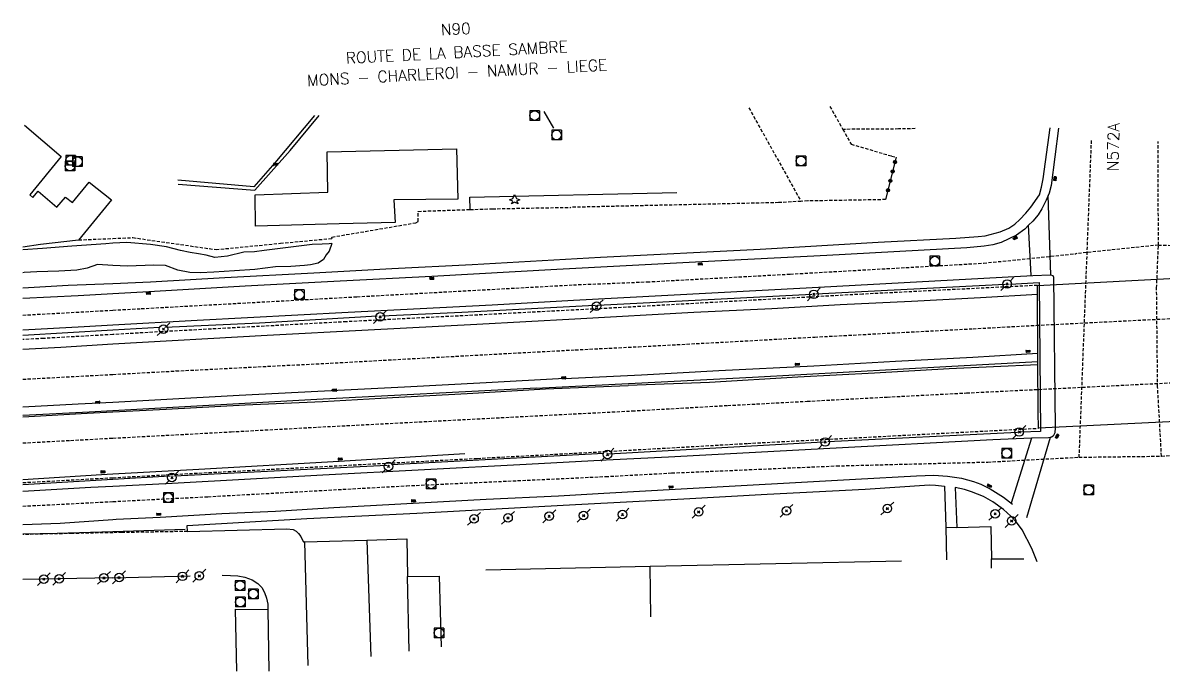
# Model space of a CAD drawing. Header units: millimetres. Extents: x 157000 to 158000, y 123011 to 123785.
# Drawn here: x 157000 to 157177.1, y 123278.6 to 123379.2 of the extents above; entities that cross this region are included whole.
import ezdxf
from ezdxf.enums import TextEntityAlignment as Align

# ---------------------------------------------------------------- set-up
doc = ezdxf.new("R2010")
doc.units = ezdxf.units.MM
doc.linetypes.add('DASHED', pattern=[0.75, 0.5, -0.25])
doc.layers.get('0').update_dxf_attribs({"linetype": 'CONTINUOUS'})
for name, color, linetype in [('W0001', 6, 'DASHED'), ('W0004', 5, 'CONTINUOUS'), ('W0006', 2, 'CONTINUOUS'), ('W0008', 7, 'CONTINUOUS'), ('W0010', 4, 'CONTINUOUS'), ('W0014', 7, 'CONTINUOUS'), ('W0017', 7, 'CONTINUOUS'), ('W0020', 2, 'CONTINUOUS'), ('W0101', 7, 'CONTINUOUS'), ('W0104', 1, 'CONTINUOUS'), ('W0112', 1, 'DASHED'), ('W0120', 7, 'CONTINUOUS'), ('W0211', 2, 'CONTINUOUS'), ('W0214', 2, 'CONTINUOUS'), ('W0303', 7, 'CONTINUOUS'), ('W0323', 7, 'CONTINUOUS'), ('W0401', 7, 'CONTINUOUS'), ('W0402', 7, 'CONTINUOUS'), ('W0420', 7, 'CONTINUOUS'), ('W0473', 7, 'CONTINUOUS'), ('W0989', 7, 'CONTINUOUS'), ('W0990', 7, 'CONTINUOUS'), ('W1102', 7, 'CONTINUOUS')]:
    doc.layers.add(name, color=color, linetype=linetype)
doc.styles.get("Standard").update_dxf_attribs({"font": 'romans.shx', "width": 0.85})

# ---------------------------------------------------------------- blocks, each defined once
blk = doc.blocks.new('T473')
for p, q in [((-0.166667, 0.166667), (0.166667, -0.166667)), ((-0.166667, -0.166667), (0.166667, 0.166667)), ((0.500001, 0.500001), (1.000002, 1.000002)), ((-1.000002, -1.000002), (-0.500001, -0.500001))]:
    blk.add_line(p, q)
blk.add_ellipse((0, 0), major_axis=(0.471405, 0.471405), ratio=1, start_param=5.4977871438, end_param=11.780972451)
blk = doc.blocks.new('T420')
for p, q in [((0.75, 0.75), (-0.75, 0.75)), ((-0.75, 0.75), (-0.75, -0.75)), ((0.75, 0.75), (0.75, -0.75)), ((0.75, -0.75), (-0.75, -0.75))]:
    blk.add_line(p, q)
blk.add_ellipse((0, 0), major_axis=(-0.53, 0.53), ratio=1, start_param=3.926991, end_param=10.210176)
blk = doc.blocks.new('T401')
for p, q in [((-0.3, 0.3), (0, 0.3)), ((-0.3, -0.25), (-0.3, 0.3)), ((-0.3, 0.15), (0, 0.15)), ((-0.3, 0), (0, 0)), ((0, 0.3), (0, -0.25)), ((-0.3, -0.15), (0, -0.15)), ((-0.3, -0.25), (-0.3, -0.3)), ((-0.3, -0.3), (0, -0.3)), ((0, -0.3), (0, -0.25))]:
    blk.add_line(p, q)
blk = doc.blocks.new('T303')
for p, q in [((-0.77, 0), (-0.28, 0.21)), ((-0.28, -0.21), (-0.77, 0)), ((-0.28, 0.21), (0, 0.83)), ((0, 0.83), (0.28, 0.21)), ((0.28, 0.21), (0.83, 0)), ((0.83, 0), (0.28, -0.21)), ((-0.49, -0.63), (-0.28, -0.21)), ((0, -0.35), (-0.49, -0.63)), ((0.56, -0.63), (0, -0.35)), ((0.28, -0.21), (0.56, -0.63))]:
    blk.add_line(p, q)
blk = doc.blocks.new('t323o')
at = {"color": 0, "linetype": 'Continuous'}
for radius in [0.25, 0.15]:
    blk.add_circle((0, 0), radius, dxfattribs=at)

msp = doc.modelspace()

# ---------------------------------------------------------------- linework, layer by layer
at = {"layer": 'W0001'}
for points in [[(157165.93, 123360.96), (157164.02, 123311.8)], [(157176.37, 123344.72), (157176.33, 123360.79)], [(157176.37, 123344.72), (157189.77, 123344.47), (157210.14, 123346.34), (157229.43, 123347.66)], [(157176.37, 123344.72), (157163.56, 123343.38)], [(157176.85, 123311.96), (157176.25, 123322.7), (157176.09, 123338.04), (157176.37, 123344.72)], [(157014, 123334.62), (157018.39, 123334.86), (157051.88, 123336.7), (157085.52, 123338.55), (157096.95, 123339.01), (157119.19, 123340.22), (157149.23, 123341.92), (157163.56, 123343.38)], [(157014, 123324.65), (157023.79, 123325.18), (157048.5, 123326.44), (157071.66, 123327.71), (157085.79, 123328.46), (157095.61, 123328.95), (157110.65, 123329.76), (157122.99, 123330.45), (157147.58, 123331.74), (157157.43, 123332.27), (157184.94, 123333.65), (157207.09, 123334.85), (157231.84, 123335.49)], [(157000, 123333.85), (157014, 123334.62)], [(157000, 123323.9), (157014, 123324.65)], [(157014, 123314.76), (157032.36, 123315.74), (157047.3, 123316.55), (157094.68, 123318.99), (157109.48, 123319.83), (157121.82, 123320.48), (157134.24, 123321.14), (157146.56, 123321.77), (157183.61, 123323.61), (157196.11, 123324.28), (157208.22, 123324.87), (157230.32, 123325.69)], [(157176.85, 123311.96), (157204.64, 123314.69), (157219.21, 123314.91), (157233.95, 123315.4)], [(157000, 123314.01), (157007.43, 123314.41), (157014, 123314.76)], [(157014, 123304.92), (157028.76, 123305.67), (157059.62, 123307.36), (157090.52, 123308.8), (157100.78, 123309.35), (157126.38, 123310.45), (157149.88, 123311.05), (157164.02, 123311.8)], [(157164.02, 123311.8), (157176.85, 123311.96)], [(157000, 123304.2), (157014, 123304.92)]]:
    msp.add_lwpolyline(points, dxfattribs=at)
at = {"layer": 'W0004'}
for points in [[(157045.32, 123364.84), (157039.15, 123357.48), (157035.89, 123353.75), (157024.09, 123354.82)], [(157024.15, 123354.16), (157036.03, 123353.22), (157041.5, 123359.41), (157046.02, 123364.85)]]:
    msp.add_lwpolyline(points, dxfattribs=at)
at = {"layer": 'W0006'}
for points in [[(157044.3, 123279.45), (157043.82, 123298.64), (157053.43, 123298.94)], [(157053.43, 123298.94), (157054.03, 123280.84)], [(157150.44, 123296.01), (157155.46, 123296.03), (157155.46, 123296.03)], [(157150.47, 123294.55), (157150.44, 123296.01)], [(157059.77, 123293.3), (157064.68, 123293.32), (157064.97, 123282.39)], [(157060.02, 123281.69), (157059.77, 123293.3)], [(157033.25, 123278.6), (157033.04, 123288.2), (157038.05, 123288.15), (157038.21, 123278.59)]]:
    msp.add_lwpolyline(points, dxfattribs=at)
at = {"layer": 'W0008'}
for points in [[(157157.58, 123337.07), (157148.76, 123336.56), (157138.04, 123335.99), (157126.97, 123335.44), (157116.33, 123334.83), (157104.2, 123334.27), (157085.76, 123333.23)], [(157085.76, 123333.23), (157070.54, 123332.38), (157053.63, 123331.51), (157037.95, 123330.69), (157014, 123329.32)], [(157014, 123329.32), (157005.88, 123328.85), (157000, 123328.53)], [(157084.15, 123324.01), (157096.07, 123324.6), (157108.09, 123325.25), (157122.88, 123325.97), (157135.53, 123326.73), (157147.54, 123327.33), (157157.65, 123327.93)], [(157157.66, 123326.15), (157143.87, 123325.52), (157132.26, 123324.83), (157120.36, 123324.2), (157106.65, 123323.4), (157094.02, 123322.92)], [(157084.15, 123324.01), (157071.95, 123323.35), (157059.29, 123322.66), (157045.8, 123321.99), (157033.58, 123321.37), (157021.42, 123320.68), (157014, 123320.31)], [(157014, 123318.84), (157022.26, 123319.28), (157034.52, 123319.93), (157046.52, 123320.44), (157057.41, 123321.04), (157068.99, 123321.66), (157081.17, 123322.41), (157094.02, 123322.92)], [(157014, 123320.31), (157008.58, 123320.03), (157000, 123319.54)], [(157000, 123318.06), (157010.02, 123318.62), (157014, 123318.84)], [(157014, 123309.22), (157027.35, 123309.92), (157049.11, 123311.2), (157068.63, 123312.39)], [(157000, 123308.36), (157012.24, 123309.13), (157014, 123309.22)]]:
    msp.add_lwpolyline(points, dxfattribs=at)
at = {"layer": 'W0010'}
for points in [[(157123.17, 123337.14), (157152.59, 123338.65)], [(157153.29, 123338.68), (157157.86, 123338.91), (157158.04, 123315.78), (157154.99, 123315.68)], [(157089.29, 123335.39), (157122.54, 123337.1)], [(157088.84, 123335.37), (157068.16, 123334.24), (157055.74, 123333.71)], [(157055.06, 123333.69), (157036.75, 123332.6), (157022.08, 123331.94)], [(157014, 123331.51), (157000, 123330.69)], [(157021.24, 123331.94), (157014, 123331.51)], [(157079.7, 123322.49), (157095.12, 123323.31), (157113.32, 123324.24), (157143.38, 123325.87), (157157.66, 123326.63)], [(157079.79, 123322.49), (157045.65, 123320.76), (157014, 123319.02)], [(157014, 123319.02), (157010.33, 123318.81), (157000, 123318.28)], [(157154.49, 123315.63), (157125.04, 123314.16)], [(157124.3, 123314.12), (157090.96, 123312.26)], [(157090.22, 123312.35), (157057.28, 123310.62)], [(157056.52, 123310.52), (157023.56, 123308.85)], [(157014, 123308.33), (157000, 123307.53)], [(157022.85, 123308.84), (157014, 123308.33)], [(157014, 123300.23), (157005.36, 123299.97), (157000, 123299.85)], [(157025.21, 123300.56), (157014, 123300.23)]]:
    msp.add_lwpolyline(points, dxfattribs=at)
at = {"layer": 'W0014'}
for points in [[(157160.84, 123362.87), (157159.74, 123353.95), (157159.74, 123353.95), (157159.74, 123353.95), (157159.38, 123352.77), (157158.96, 123351.68), (157158.29, 123350.34), (157157.67, 123349.4), (157156.87, 123348.43), (157156.22, 123347.8), (157155.61, 123347.2), (157154.31, 123346.27), (157151.96, 123345.11), (157150.64, 123344.76), (157149.29, 123344.57), (157146.63, 123344.28), (157124.88, 123343.13), (157105.48, 123342.14), (157082.96, 123340.92)], [(157089.74, 123342.83), (157114.51, 123344.1), (157132.86, 123345.2), (157144.92, 123345.82), (157148.36, 123346.05), (157149.45, 123346.18), (157151.77, 123346.79), (157153.13, 123347.36), (157154.07, 123347.99), (157154.85, 123348.68), (157155.8, 123349.66), (157156.55, 123350.62), (157157.89, 123352.53), (157158.23, 123353.73), (157158.45, 123355.01), (157159.57, 123362.93)], [(157014, 123338.78), (157019.85, 123339.04), (157031.36, 123339.71), (157045.18, 123340.41), (157057.31, 123341.09), (157069.78, 123341.73), (157089.74, 123342.83)], [(157082.96, 123340.92), (157063.53, 123339.86), (157049.27, 123339.1), (157034.51, 123338.33), (157019.55, 123337.49), (157014, 123337.17)], [(157085.55, 123336.16), (157121.65, 123338.1), (157156.88, 123339.99), (157159.63, 123340.11), (157159.97, 123340), (157160.1, 123339.72), (157160.33, 123316.35), (157160.27, 123315.57), (157160.04, 123315.05), (157159.75, 123314.92), (157159.3, 123314.83), (157156.67, 123314.74), (157150.64, 123314.52), (157125.33, 123313.15), (157100.26, 123311.78), (157090.58, 123311.34)], [(157000, 123338.09), (157007.02, 123338.48), (157014, 123338.78)], [(157014, 123337.17), (157008.61, 123336.87), (157000, 123336.44)], [(157014, 123332.35), (157027.06, 123333.08), (157050.52, 123334.31), (157072.91, 123335.43), (157085.55, 123336.16)], [(157000, 123331.59), (157009.55, 123332.1), (157014, 123332.35)], [(157090.58, 123311.34), (157078.17, 123310.64), (157046.62, 123309.02), (157023.2, 123307.72), (157014, 123307.26)], [(157090.22, 123306.24), (157102.26, 123306.87), (157129.32, 123308.4), (157138.82, 123308.92), (157141.51, 123309.02), (157143.63, 123308.88), (157145.8, 123308.54), (157147.66, 123308.01), (157148.78, 123307.62), (157150.25, 123306.9), (157152.33, 123305.6), (157153.73, 123304.52)], [(157014, 123307.26), (157010.54, 123307.09), (157000, 123306.48)], [(157085.84, 123304.45), (157102.66, 123305.35), (157115.59, 123306.04), (157130.83, 123306.86), (157140.8, 123307.51), (157141.75, 123307.44), (157143.15, 123307.28), (157143.36, 123300.96)], [(157157.53, 123295.55), (157156.71, 123297.63), (157155.21, 123300.52), (157154.34, 123301.7), (157153.44, 123302.65), (157152.3, 123303.7), (157150.67, 123304.88), (157149.2, 123305.72), (157147.33, 123306.43), (157146.27, 123306.78), (157144.8, 123307.1), (157145.05, 123300.9)], [(157014, 123302.13), (157014.48, 123302.16), (157021.33, 123302.49), (157030.89, 123303.07), (157039.22, 123303.4), (157048.33, 123303.99), (157071.94, 123305.28), (157083.18, 123305.82), (157090.22, 123306.24)], [(157025.56, 123300.28), (157025.51, 123301.18), (157044.1, 123302.27), (157061.22, 123303.09), (157085.84, 123304.45)], [(157000, 123301.36), (157005.79, 123301.58), (157014, 123302.13)]]:
    msp.add_lwpolyline(points, dxfattribs=at)
at = {"layer": 'W0017'}
for points in [[(157069.48, 123350.24), (157069.45, 123352.14), (157101.56, 123352.88)], [(157025.58, 123300.28), (157040.98, 123300.68), (157041.98, 123300.57), (157042.43, 123300.31), (157042.84, 123299.98), (157043.18, 123299.49), (157043.59, 123298.63)], [(157143.36, 123300.96), (157145.05, 123300.9), (157150.36, 123301.02), (157150.44, 123296.01)], [(157143.36, 123300.96), (157143.46, 123295.86)], [(157043.82, 123298.64), (157043.59, 123298.63)], [(157053.43, 123298.94), (157059.64, 123299.14), (157059.77, 123293.3)], [(157030.97, 123293.51), (157032.27, 123293.46), (157033.42, 123293.41), (157034.47, 123293.18), (157035.64, 123292.75), (157036.49, 123292.17), (157037.1, 123291.57), (157037.56, 123290.79), (157037.86, 123289.92), (157038.06, 123289), (157038.05, 123288.15)]]:
    msp.add_lwpolyline(points, dxfattribs=at)
at = {"layer": 'W0020'}
for points in [[(157159.65, 123340.11), (157159.25, 123352.43)], [(157156.59, 123339.98), (157156.22, 123347.8)], [(157156.67, 123314.74), (157153.49, 123304.66)], [(157155.92, 123302.43), (157159.61, 123314.89)]]:
    msp.add_lwpolyline(points, dxfattribs=at)
at = {"layer": 'W0101'}
for points in [[(157071.92, 123294.32), (157071.92, 123294.32), (157071.92, 123294.32), (157071.92, 123294.32), (157097.45, 123294.88)], [(157097.45, 123294.88), (157136.48, 123295.7), (157136.48, 123295.7)], [(157014, 123293.1), (157000, 123292.81)], [(157014, 123293.1), (157025.97, 123293.41), (157025.97, 123293.41)]]:
    msp.add_lwpolyline(points, dxfattribs=at)
at = {"layer": 'W0104'}
for points in [[(157000.27, 123363.31), (157005.97, 123358.49), (157001.07, 123352.52)], [(157047.28, 123359.21), (157067.34, 123359.66), (157067.56, 123351.83), (157057.64, 123351.74)], [(157047.39, 123352.91), (157047.28, 123359.21)], [(157001.07, 123352.52), (157001.55, 123352.11), (157002.36, 123353.1), (157005.3, 123350.6), (157006.62, 123352.18), (157007.72, 123351.33), (157010.31, 123354.51), (157013.76, 123351.74), (157008.65, 123345.5), (157002.74, 123344.81), (157000, 123344.38)], [(157001.07, 123352.52), (157001.07, 123352.52)], [(157049.11, 123348.04), (157036.16, 123347.67), (157036.09, 123352.53), (157047.39, 123352.91)], [(157047.39, 123352.91), (157047.39, 123352.91)], [(157057.64, 123351.74), (157057.81, 123348.21), (157049.11, 123348.04)], [(157057.64, 123351.74), (157057.64, 123351.74)], [(157049.11, 123348.04), (157049.11, 123348.04)]]:
    msp.add_lwpolyline(points, dxfattribs=at)
at = {"layer": 'W0112'}
for points in [[(157112.77, 123366.03), (157120.86, 123351.51)], [(157125.35, 123366.25), (157127.36, 123362.68), (157128.66, 123360.38), (157134.96, 123358.53), (157135.66, 123358.37)], [(157138.6, 123362.8), (157136, 123362.74), (157127.36, 123362.68)], [(157134, 123351.78), (157121.92, 123351.57), (157120.86, 123351.51), (157117.37, 123351.31), (157085.05, 123350.58)], [(157014, 123345.75), (157017.09, 123345.88), (157030.01, 123344.02), (157040.01, 123345), (157048.05, 123345.76), (157048.02, 123345.96), (157061.02, 123348.18), (157061.39, 123348.4), (157061.42, 123349.96), (157069.48, 123350.24), (157072.94, 123350.36), (157085.05, 123350.58)], [(157008.67, 123345.52), (157014, 123345.75)], [(157157.57, 123338.47), (157130.43, 123337.1), (157089.22, 123334.82)], [(157089.37, 123334.83), (157050.25, 123332.82), (157021.69, 123331.28), (157014, 123330.84)], [(157014, 123330.84), (157003.23, 123330.23), (157000, 123330.06)], [(157090.31, 123312.67), (157112.6, 123313.94), (157135.15, 123315.12), (157157.74, 123316.29)], [(157014, 123308.62), (157022.87, 123309.1), (157070.62, 123311.62), (157090.31, 123312.67)], [(157000, 123307.86), (157014, 123308.62)], [(157014, 123300.08), (157007.66, 123299.96), (157000, 123299.8)], [(157025.58, 123300.28), (157015.38, 123300.1), (157014, 123300.08)]]:
    msp.add_lwpolyline(points, dxfattribs=at)
at = {"layer": 'W0120'}
msp.add_lwpolyline([(157157.57, 123338.47), (157182.05, 123339.75), (157182.2, 123328.78), (157182.36, 123317.52), (157157.74, 123316.29), (157157.72, 123318.78), (157157.66, 123326.42)], close=True, dxfattribs=at)
at = {"layer": 'W0211'}
for points in [[(157014, 123345), (157012.88, 123344.93), (157007.61, 123344.57), (157003.04, 123344.17), (157000, 123344)], [(157047.99, 123344.98), (157047.56, 123344.94), (157046.49, 123344.85), (157044.93, 123344.8), (157037.5, 123343.9), (157035.98, 123343.66), (157034.35, 123343.6), (157031.79, 123343), (157029.83, 123342.78), (157028.46, 123343.15), (157027.28, 123343.37), (157025.98, 123343.59), (157024.48, 123343.87), (157022.3, 123344.45), (157019.83, 123344.81), (157016.17, 123345.13), (157014, 123345)]]:
    msp.add_lwpolyline(points, dxfattribs=at)
at = {"layer": 'W0214'}
for points in [[(157047.99, 123344.98), (157047.6, 123343.79), (157047.1, 123343.19), (157046.71, 123342.48), (157045.85, 123341.93), (157044.68, 123341.65), (157043.75, 123341.56), (157041.62, 123341.38), (157039.24, 123341.36), (157036.02, 123340.91), (157032.9, 123340.75), (157029.68, 123340.5), (157027.55, 123340.42), (157025.95, 123340.49), (157024.07, 123340.85), (157022.15, 123341.57), (157020.35, 123341.63), (157016.24, 123341.45), (157014, 123341.57)], [(157014, 123341.57), (157011.59, 123341.7), (157010, 123341.15), (157008.37, 123340.82), (157005.62, 123340.66), (157002.18, 123340.57), (157000.21, 123340.45), (157000, 123340.44)]]:
    msp.add_lwpolyline(points, dxfattribs=at)
at = {"layer": 'W0323'}
msp.add_lwpolyline([(157135.66, 123358.37), (157134, 123351.78)], dxfattribs=at)
at = {"layer": 'W0402'}
msp.add_lwpolyline([(157080.92, 123365.47), (157082.43, 123362.85)], dxfattribs=at)
at = {"layer": 'W1102'}
msp.add_lwpolyline([(157097.53, 123287.02), (157097.45, 123294.88)], dxfattribs=at)

# ---------------------------------------------------------------- block references
at = {"layer": 'W0303', "rotation": 359.9999899820874}
msp.add_blockref('T303', (157076.37, 123351.73), dxfattribs=at)
at = {"layer": 'W0323', "rotation": 255.8880551106439}
for p in [(157135.46, 123357.6), (157135.1, 123356.15), (157134.73, 123354.69), (157134.37, 123353.24)]:
    msp.add_blockref('t323o', p, dxfattribs=at)
at = {"layer": 'W0401'}
for p, rotation in [((157039.26, 123357.1), 272.8791339665465), ((157160.16, 123355.03), 176.7836179297497), ((157154.07, 123345.92), 116.5062969194167), ((157105.23, 123341.92), 93.11615018216789), ((157063.53, 123339.69), 93.02921553441202), ((157019.52, 123337.37), 93.2070736603991), ((157156.12, 123328.09), 273.4182817788706), ((157120.27, 123326.08), 272.7796659216636), ((157084.02, 123324.27), 93.08874746321777), ((157048.4, 123322.35), 92.87744873105427), ((157011.65, 123320.47), 92.91536994132623), ((157160.51, 123315.09), 156.1095368970915), ((157049.28, 123311.37), 273.4893294066171), ((157012.43, 123309.38), 273.0078147305096), ((157100.67, 123307.02), 272.9725777845814), ((157150.04, 123307.22), 244.0764311422778), ((157060.68, 123304.88), 273.1298019090859), ((157021.09, 123302.78), 272.7330840315241)]:
    msp.add_blockref('T401', p, dxfattribs=dict(at, rotation=rotation))
at = {"layer": 'W0420', "rotation": 359.9999899820874}
for p in [(157079.49, 123364.83), (157082.89, 123361.79), (157007.34, 123356.99), (157007.43, 123357.89), (157008.46, 123357.67), (157120.86, 123357.79), (157141.64, 123342.23), (157042.93, 123337.01), (157152.81, 123312.4), (157063.41, 123307.66), (157165.55, 123306.7), (157022.58, 123305.51), (157033.74, 123291.88), (157035.8, 123290.58), (157033.79, 123289.32), (157064.65, 123284.53)]:
    msp.add_blockref('T420', p, dxfattribs=at)
at = {"layer": 'W0473', "rotation": 359.9999899820874}
for p in [(157152.89, 123338.68), (157122.85, 123337.08), (157089.12, 123335.24), (157055.49, 123333.57), (157021.86, 123331.67), (157154.76, 123315.71), (157124.62, 123314.16), (157090.81, 123312.2), (157056.81, 123310.37), (157023.16, 123308.63), (157134.27, 123303.83), (157070.08, 123302.24), (157075.36, 123302.38), (157081.76, 123302.63), (157087.1, 123302.74), (157093.14, 123302.89), (157104.97, 123303.33), (157118.6, 123303.48), (157151.03, 123303.01), (157153.58, 123301.91), (157012.6, 123293.08), (157014.95, 123293.14), (157024.8, 123293.31), (157027.41, 123293.4), (157003.27, 123292.86), (157005.65, 123292.92)]:
    msp.add_blockref('T473', p, dxfattribs=at)

# ---------------------------------------------------------------- texts
at = {"layer": 'W0989'}
for s, p in [('ROUTE DE LA BASSE SAMBRE', (157067.39, 123374.65)), ('MONS - CHARLEROI - NAMUR - LIEGE', (157067.44, 123371.49))]:
    msp.add_text(s, height=1.75, rotation=3, dxfattribs=at).set_placement(p, align=Align.MIDDLE_CENTER)
at = {"layer": 'W0990'}
for s, rotation, p in [('N90', 3, (157067.24, 123378.26)), ('N572A', 88.7957, (157169.35, 123359.94))]:
    msp.add_text(s, height=1.75, rotation=rotation, dxfattribs=at).set_placement(p, align=Align.MIDDLE_CENTER)

doc.saveas('drawing.dxf')
